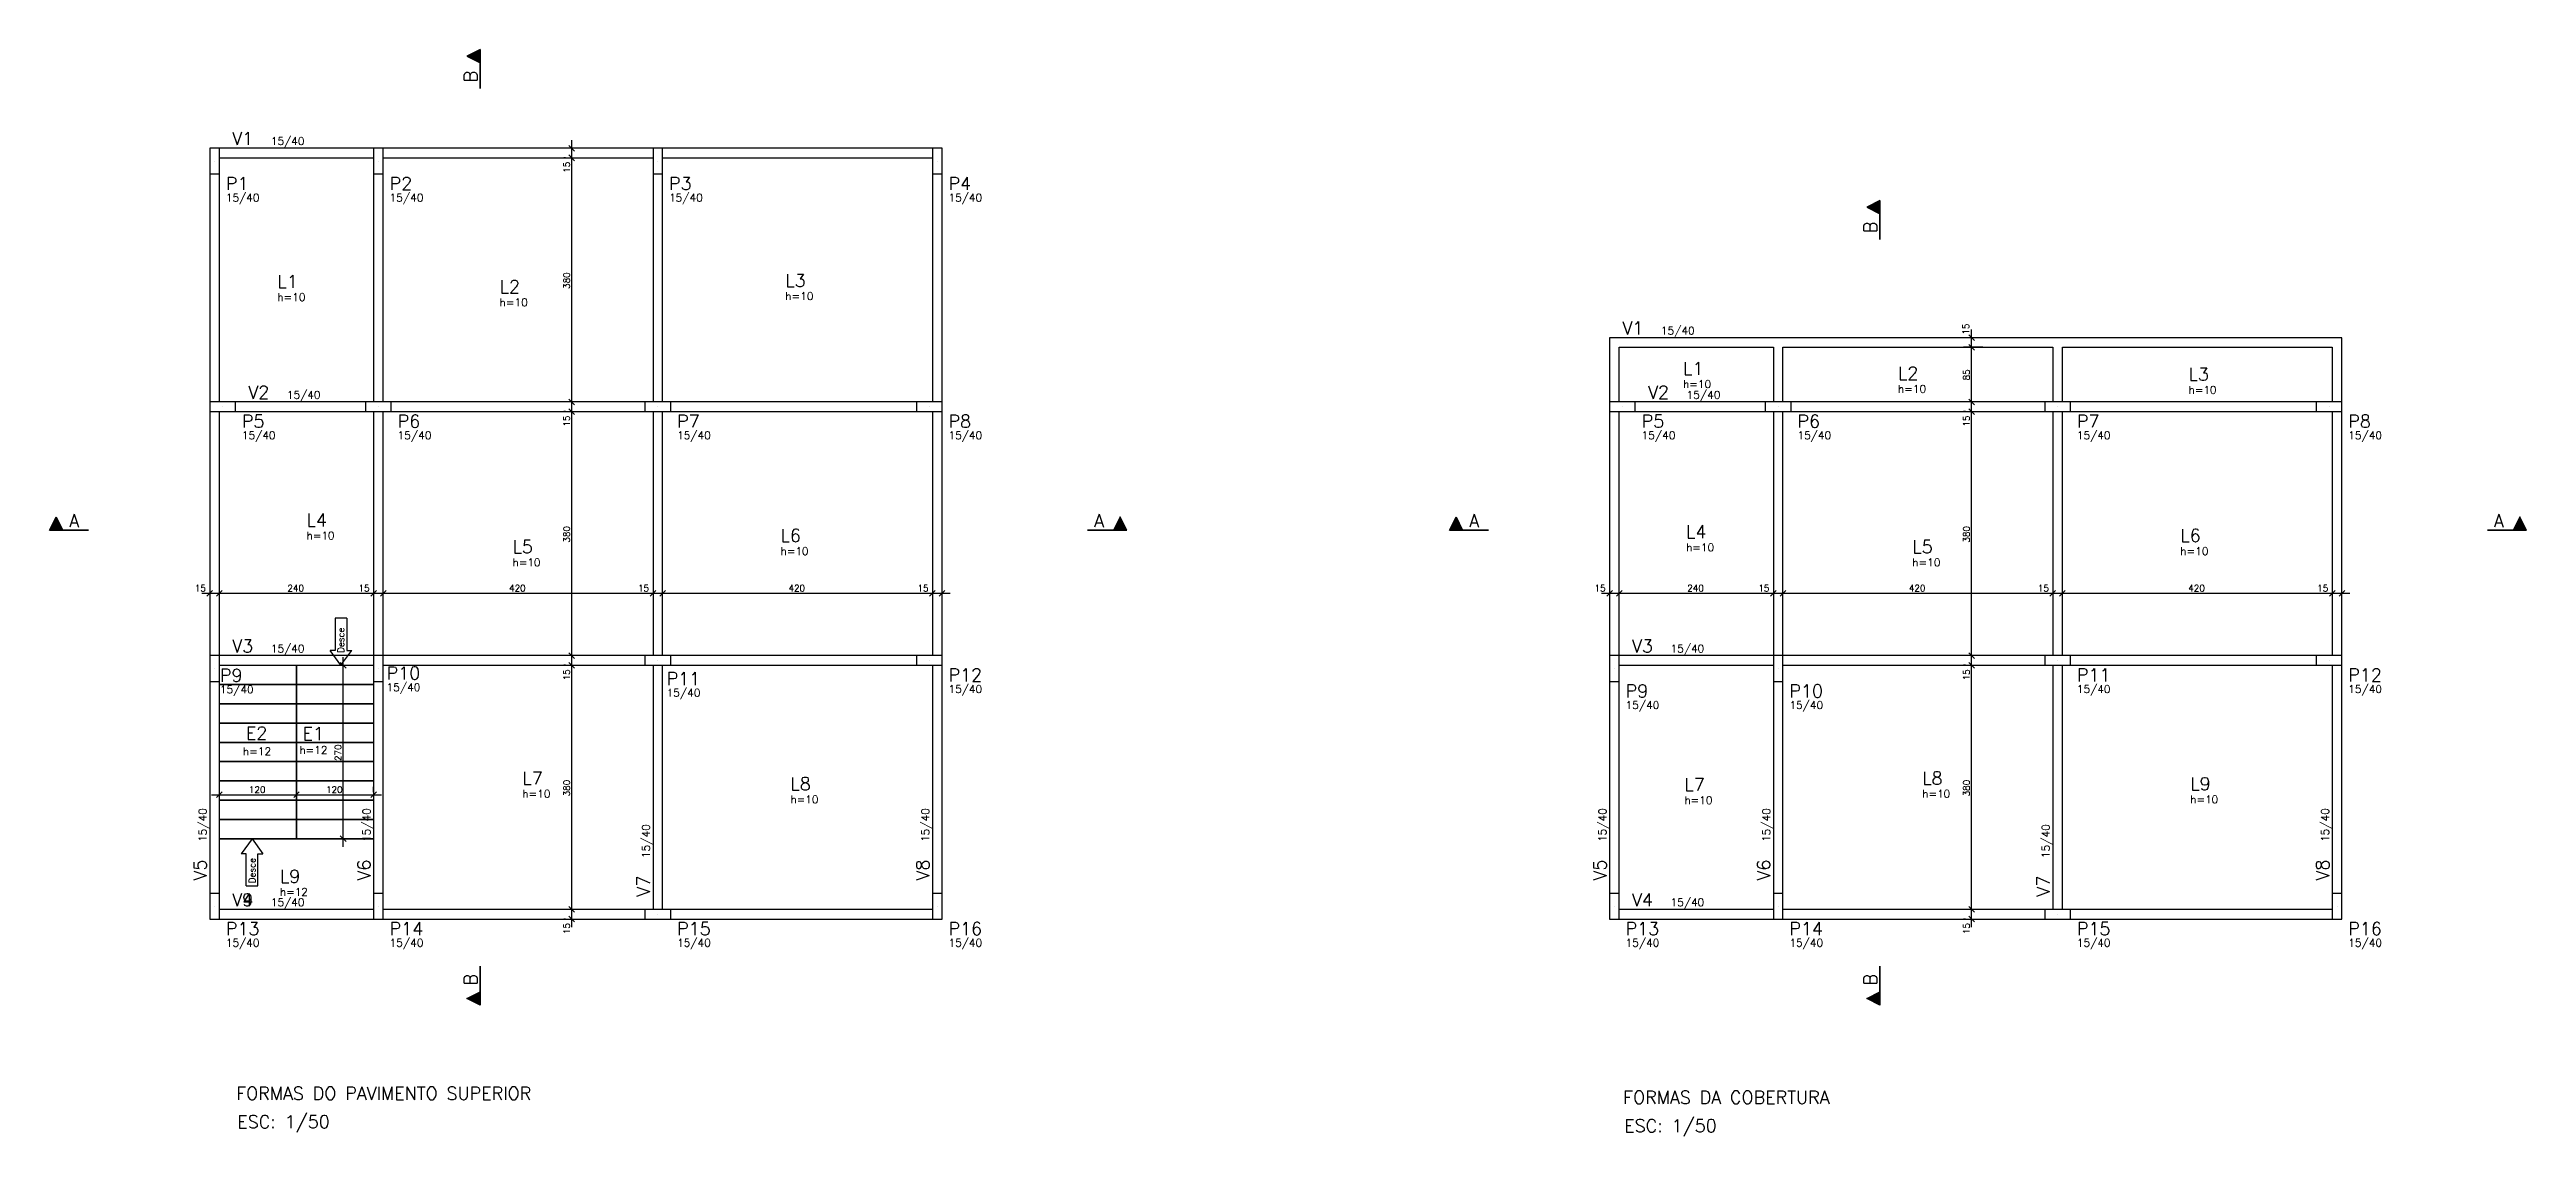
# Model space of a CAD drawing. Extents: x 3293.7 to 3380.6, y -1094.9 to -1060.8.
# Drawn here: x 3342.05 to 3380.6, y -1078.78 to -1061.86 of the extents above; entities that cross this region are included whole.
import ezdxf

# ---------------------------------------------------------------- set-up
doc = ezdxf.new("R2010")
doc.units = 0
doc.header["$LTSCALE"] = 50
doc.header["$MEASUREMENT"] = 0
doc.layers.get('0').update_dxf_attribs({"linetype": 'CONTINUOUS'})
for name, color, linetype in [('1', 7, 'CONTINUOUS'), ('10', 3, 'CONTINUOUS'), ('11', 3, 'CONTINUOUS'), ('12', 3, 'CONTINUOUS'), ('13', 3, 'CONTINUOUS'), ('18', 4, 'CONTINUOUS'), ('218', 5, 'CONTINUOUS'), ('221', 11, 'CONTINUOUS'), ('226', 9, 'CONTINUOUS'), ('237', 6, 'CONTINUOUS'), ('242', 3, 'CONTINUOUS'), ('3', 1, 'CONTINUOUS'), ('4', 1, 'CONTINUOUS'), ('8', 3, 'CONTINUOUS'), ('9', 3, 'CONTINUOUS')]:
    doc.layers.add(name, color=color, linetype=linetype)
doc.styles.get("Standard").update_dxf_attribs({"font": 'ROMANS.SHX'})

# ---------------------------------------------------------------- blocks, each defined once
blk = doc.blocks.new('_DESCE', base_point=(-107.772629, -2930.174402))
for p, q in [((-107.772629, -2929.629159), (-106.272629, -2929.629159)), ((-107.772629, -2929.629159), (-107.772629, -2930.174402)), ((-105.572629, -2929.896668), (-106.272629, -2929.396668)), ((-106.272629, -2929.629159), (-106.272629, -2929.396668)), ((-105.572629, -2929.896668), (-106.272629, -2930.396668)), ((-107.772629, -2930.174402), (-106.272629, -2930.174402)), ((-106.272629, -2930.174402), (-106.272629, -2930.396668))]:
    blk.add_line(p, q)
blk = doc.blocks.new('_CORTEA', base_point=(9209.126031, 51.132535))
for p, q in [((9207.910076, 51.132535), (9208.117492, 51.547367)), ((9209.126031, 51.132535), (9207.910076, 51.132535)), ((9207.912897, 51.134273), (9208.117492, 51.543465)), ((9207.912897, 51.134274), (9209.126031, 51.134274)), ((9207.927983, 51.164445), (9208.307002, 51.164445)), ((9207.943939, 51.196355), (9208.291047, 51.196355)), ((9207.959894, 51.228265), (9208.275091, 51.228265)), ((9207.97585, 51.260175), (9208.259136, 51.260175)), ((9207.991806, 51.292086), (9208.24318, 51.292086)), ((9208.007761, 51.323996), (9208.227225, 51.323996)), ((9208.02362, 51.355717), (9208.211271, 51.355904)), ((9208.03967, 51.387816), (9208.195315, 51.387816)), ((9208.055624, 51.419726), (9208.17936, 51.419726)), ((9208.071579, 51.451636), (9208.163405, 51.451636)), ((9208.087534, 51.483547), (9208.14745, 51.483547)), ((9208.103489, 51.515457), (9208.131496, 51.515457)), ((9208.117492, 51.547367), (9208.324039, 51.134273)), ((9208.117492, 51.543464), (9208.322088, 51.134274))]:
    blk.add_line(p, q)
blk.add_lwpolyline([(9207.912898, 51.134274), (9208.117492, 51.543464), (9208.322088, 51.134274), (9207.912898, 51.134274)])

msp = doc.modelspace()

# ---------------------------------------------------------------- linework, layer by layer
at = {"layer": '1'}
for points in [[(3347.09, -1063.398), (3344.69, -1063.398)], [(3351.44, -1063.398), (3347.24, -1063.398)], [(3355.79, -1063.398), (3351.59, -1063.398)], [(3344.54, -1063.798), (3344.54, -1067.348)], [(3344.69, -1063.548), (3347.09, -1063.548)], [(3344.69, -1067.348), (3344.69, -1063.798)], [(3347.09, -1063.798), (3347.09, -1067.348)], [(3347.24, -1063.548), (3351.44, -1063.548)], [(3347.24, -1067.348), (3347.24, -1063.798)], [(3351.44, -1063.798), (3351.44, -1067.348)], [(3351.59, -1063.548), (3355.79, -1063.548)], [(3351.59, -1067.348), (3351.59, -1063.798)], [(3355.79, -1063.798), (3355.79, -1067.348)], [(3355.94, -1067.348), (3355.94, -1063.798)], [(3366.331, -1066.348), (3366.331, -1067.348)], [(3368.956, -1066.348), (3366.331, -1066.348)], [(3366.481, -1067.348), (3366.481, -1066.498)], [(3366.481, -1066.498), (3368.881, -1066.498)], [(3368.881, -1066.498), (3368.881, -1067.348)], [(3373.306, -1066.348), (3368.956, -1066.348)], [(3369.031, -1067.348), (3369.031, -1066.498)], [(3369.031, -1066.498), (3373.231, -1066.498)], [(3373.231, -1066.498), (3373.231, -1067.348)], [(3377.731, -1066.348), (3373.306, -1066.348)], [(3373.381, -1067.348), (3373.381, -1066.498)], [(3373.381, -1066.498), (3377.581, -1066.498)], [(3377.581, -1066.498), (3377.581, -1067.348)], [(3377.731, -1067.348), (3377.731, -1066.348)], [(3344.54, -1067.498), (3344.54, -1071.298)], [(3344.69, -1071.298), (3344.69, -1067.498)], [(3346.965, -1067.348), (3344.94, -1067.348)], [(3344.94, -1067.498), (3346.965, -1067.498)], [(3347.09, -1067.498), (3347.09, -1071.298)], [(3347.24, -1071.298), (3347.24, -1067.498)], [(3351.315, -1067.348), (3347.365, -1067.348)], [(3347.365, -1067.498), (3351.315, -1067.498)], [(3351.44, -1067.498), (3351.44, -1071.298)], [(3351.59, -1071.298), (3351.59, -1067.498)], [(3355.54, -1067.348), (3351.715, -1067.348)], [(3351.715, -1067.498), (3355.54, -1067.498)], [(3355.79, -1067.498), (3355.79, -1071.298)], [(3355.94, -1071.298), (3355.94, -1067.498)], [(3366.331, -1067.498), (3366.331, -1071.298)], [(3366.481, -1071.298), (3366.481, -1067.498)], [(3368.756, -1067.348), (3366.731, -1067.348)], [(3366.731, -1067.498), (3368.756, -1067.498)], [(3368.881, -1067.498), (3368.881, -1071.298)], [(3369.031, -1071.298), (3369.031, -1067.498)], [(3373.106, -1067.348), (3369.156, -1067.348)], [(3369.156, -1067.498), (3373.106, -1067.498)], [(3373.231, -1067.498), (3373.231, -1071.298)], [(3373.381, -1071.298), (3373.381, -1067.498)], [(3377.331, -1067.348), (3373.506, -1067.348)], [(3373.506, -1067.498), (3377.331, -1067.498)], [(3377.581, -1067.498), (3377.581, -1071.298)], [(3377.731, -1071.298), (3377.731, -1067.498)], [(3347.09, -1071.298), (3344.69, -1071.298)], [(3344.69, -1071.448), (3347.09, -1071.448)], [(3351.315, -1071.298), (3347.24, -1071.298)], [(3347.24, -1071.448), (3351.315, -1071.448)], [(3351.44, -1071.448), (3351.44, -1075.248)], [(3351.59, -1075.248), (3351.59, -1071.448)], [(3355.54, -1071.298), (3351.715, -1071.298)], [(3351.715, -1071.448), (3355.54, -1071.448)], [(3355.79, -1071.448), (3355.79, -1074.998)], [(3355.94, -1074.998), (3355.94, -1071.448)], [(3368.881, -1071.298), (3366.481, -1071.298)], [(3366.481, -1071.448), (3368.881, -1071.448)], [(3373.106, -1071.298), (3369.031, -1071.298)], [(3369.031, -1071.448), (3373.106, -1071.448)], [(3373.231, -1071.448), (3373.231, -1075.248)], [(3373.381, -1075.248), (3373.381, -1071.448)], [(3377.331, -1071.298), (3373.506, -1071.298)], [(3373.506, -1071.448), (3377.331, -1071.448)], [(3377.581, -1071.448), (3377.581, -1074.998)], [(3377.731, -1074.998), (3377.731, -1071.448)], [(3344.54, -1071.698), (3344.54, -1074.998)], [(3344.69, -1074.998), (3344.69, -1071.698)], [(3347.09, -1071.698), (3347.09, -1074.998)], [(3347.24, -1074.998), (3347.24, -1071.698)], [(3366.331, -1071.698), (3366.331, -1074.998)], [(3366.481, -1074.998), (3366.481, -1071.698)], [(3368.881, -1071.698), (3368.881, -1074.998)], [(3369.031, -1074.998), (3369.031, -1071.698)], [(3347.09, -1075.248), (3344.69, -1075.248)], [(3347.09, -1075.248), (3344.69, -1075.248)], [(3344.69, -1075.398), (3347.09, -1075.398)], [(3344.69, -1075.398), (3347.09, -1075.398)], [(3351.315, -1075.248), (3347.24, -1075.248)], [(3347.24, -1075.398), (3351.315, -1075.398)], [(3355.79, -1075.248), (3351.715, -1075.248)], [(3351.715, -1075.398), (3355.79, -1075.398)], [(3368.881, -1075.248), (3366.481, -1075.248)], [(3366.481, -1075.398), (3368.881, -1075.398)], [(3373.106, -1075.248), (3369.031, -1075.248)], [(3369.031, -1075.398), (3373.106, -1075.398)], [(3377.581, -1075.248), (3373.506, -1075.248)], [(3373.506, -1075.398), (3377.581, -1075.398)]]:
    msp.add_lwpolyline(points, dxfattribs=at)
at = {"layer": '218'}
for points in [[(3345.89, -1071.748), (3344.69, -1071.748), (3344.69, -1071.448), (3345.89, -1071.448), (3345.89, -1071.748)], [(3345.89, -1071.448), (3347.09, -1071.448), (3347.09, -1071.748), (3345.89, -1071.748), (3345.89, -1071.448)], [(3345.89, -1072.048), (3344.69, -1072.048), (3344.69, -1071.748), (3345.89, -1071.748), (3345.89, -1072.048)], [(3345.89, -1071.748), (3347.09, -1071.748), (3347.09, -1072.048), (3345.89, -1072.048), (3345.89, -1071.748)], [(3345.89, -1072.348), (3344.69, -1072.348), (3344.69, -1072.048), (3345.89, -1072.048), (3345.89, -1072.348)], [(3345.89, -1072.048), (3347.09, -1072.048), (3347.09, -1072.348), (3345.89, -1072.348), (3345.89, -1072.048)], [(3345.89, -1072.648), (3344.69, -1072.648), (3344.69, -1072.348), (3345.89, -1072.348), (3345.89, -1072.648)], [(3345.89, -1072.948), (3344.69, -1072.948), (3344.69, -1072.648), (3345.89, -1072.648), (3345.89, -1072.948)], [(3345.89, -1072.348), (3347.09, -1072.348), (3347.09, -1072.648), (3345.89, -1072.648), (3345.89, -1072.348)], [(3345.89, -1072.648), (3347.09, -1072.648), (3347.09, -1072.948), (3345.89, -1072.948), (3345.89, -1072.648)], [(3345.89, -1073.248), (3344.69, -1073.248), (3344.69, -1072.948), (3345.89, -1072.948), (3345.89, -1073.248)], [(3345.89, -1072.948), (3347.09, -1072.948), (3347.09, -1073.248), (3345.89, -1073.248), (3345.89, -1072.948)], [(3345.89, -1073.548), (3344.69, -1073.548), (3344.69, -1073.248), (3345.89, -1073.248), (3345.89, -1073.548)], [(3345.89, -1073.248), (3347.09, -1073.248), (3347.09, -1073.548), (3345.89, -1073.548), (3345.89, -1073.248)], [(3345.89, -1073.848), (3344.69, -1073.848), (3344.69, -1073.548), (3345.89, -1073.548), (3345.89, -1073.848)], [(3345.89, -1074.148), (3344.69, -1074.148), (3344.69, -1073.848), (3345.89, -1073.848), (3345.89, -1074.148)], [(3345.89, -1073.548), (3347.09, -1073.548), (3347.09, -1073.848), (3345.89, -1073.848), (3345.89, -1073.548)], [(3345.89, -1073.848), (3347.09, -1073.848), (3347.09, -1074.148), (3345.89, -1074.148), (3345.89, -1073.848)]]:
    msp.add_lwpolyline(points, dxfattribs=at)
at = {"layer": '221', "color": 11}
for p, q in [((3350.08, -1063.398), (3350.051, -1063.398)), ((3350.22, -1063.443), (3350.132, -1063.354)), ((3350.176, -1063.673), (3350.176, -1063.273)), ((3350.176, -1067.473), (3350.176, -1063.423)), ((3350.205, -1063.398), (3350.205, -1063.398)), ((3350.08, -1063.548), (3350.051, -1063.548)), ((3350.08, -1063.548), (3350.051, -1063.548)), ((3350.22, -1063.593), (3350.132, -1063.504)), ((3350.22, -1063.593), (3350.132, -1063.504)), ((3350.205, -1063.548), (3350.205, -1063.548)), ((3350.205, -1063.548), (3350.205, -1063.548)), ((3371.971, -1066.348), (3371.842, -1066.348)), ((3372.143, -1066.498), (3371.842, -1066.498)), ((3372.143, -1066.498), (3371.842, -1066.498)), ((3372.012, -1066.393), (3371.923, -1066.304)), ((3372.012, -1066.543), (3371.923, -1066.454)), ((3372.012, -1066.543), (3371.923, -1066.454)), ((3371.967, -1066.623), (3371.967, -1066.223)), ((3371.967, -1067.473), (3371.967, -1066.373)), ((3372.096, -1066.348), (3372.096, -1066.348)), ((3372.268, -1066.498), (3372.268, -1066.498)), ((3372.268, -1066.498), (3372.268, -1066.498)), ((3350.22, -1067.393), (3350.132, -1067.304)), ((3350.22, -1067.393), (3350.132, -1067.304)), ((3350.176, -1067.623), (3350.176, -1067.223)), ((3372.012, -1067.393), (3371.923, -1067.304)), ((3372.012, -1067.393), (3371.923, -1067.304)), ((3371.967, -1067.623), (3371.967, -1067.223)), ((3350.08, -1067.348), (3350.051, -1067.348)), ((3350.08, -1067.348), (3350.051, -1067.348)), ((3350.08, -1067.498), (3350.051, -1067.498)), ((3350.08, -1067.498), (3350.051, -1067.498)), ((3350.22, -1067.543), (3350.132, -1067.454)), ((3350.22, -1067.543), (3350.132, -1067.454)), ((3350.176, -1071.423), (3350.176, -1067.373)), ((3350.205, -1067.348), (3350.205, -1067.348)), ((3350.205, -1067.348), (3350.205, -1067.348)), ((3350.205, -1067.498), (3350.205, -1067.498)), ((3350.205, -1067.498), (3350.205, -1067.498)), ((3371.871, -1067.348), (3371.842, -1067.348)), ((3372.065, -1067.348), (3371.842, -1067.348)), ((3371.871, -1067.498), (3371.842, -1067.498)), ((3371.871, -1067.498), (3371.842, -1067.498)), ((3372.012, -1067.543), (3371.923, -1067.454)), ((3372.012, -1067.543), (3371.923, -1067.454)), ((3371.967, -1071.423), (3371.967, -1067.373)), ((3371.996, -1067.348), (3371.996, -1067.348)), ((3371.996, -1067.498), (3371.996, -1067.498)), ((3371.996, -1067.498), (3371.996, -1067.498)), ((3372.19, -1067.348), (3372.19, -1067.348)), ((3344.415, -1070.327), (3344.815, -1070.327)), ((3344.496, -1070.372), (3344.584, -1070.283)), ((3344.54, -1070.327), (3344.54, -1070.327)), ((3344.565, -1070.327), (3347.215, -1070.327)), ((3344.646, -1070.372), (3344.734, -1070.283)), ((3344.646, -1070.372), (3344.734, -1070.283)), ((3344.69, -1070.327), (3344.69, -1070.327)), ((3344.69, -1070.327), (3344.69, -1070.327)), ((3346.965, -1070.327), (3347.365, -1070.327)), ((3347.046, -1070.372), (3347.134, -1070.283)), ((3347.046, -1070.372), (3347.134, -1070.283)), ((3347.09, -1070.327), (3347.09, -1070.327)), ((3347.09, -1070.327), (3347.09, -1070.327)), ((3347.115, -1070.327), (3351.565, -1070.327)), ((3347.196, -1070.372), (3347.284, -1070.283)), ((3347.196, -1070.372), (3347.284, -1070.283)), ((3347.24, -1070.327), (3347.24, -1070.327)), ((3347.24, -1070.327), (3347.24, -1070.327)), ((3351.315, -1070.327), (3351.715, -1070.327)), ((3351.396, -1070.372), (3351.484, -1070.283)), ((3351.396, -1070.372), (3351.484, -1070.283)), ((3351.44, -1070.327), (3351.44, -1070.327)), ((3351.44, -1070.327), (3351.44, -1070.327)), ((3351.465, -1070.327), (3355.915, -1070.327)), ((3351.546, -1070.372), (3351.634, -1070.283)), ((3351.546, -1070.372), (3351.634, -1070.283)), ((3351.59, -1070.327), (3351.59, -1070.327)), ((3351.59, -1070.327), (3351.59, -1070.327)), ((3355.665, -1070.327), (3356.065, -1070.327)), ((3355.746, -1070.372), (3355.834, -1070.283)), ((3355.746, -1070.372), (3355.834, -1070.283)), ((3355.79, -1070.327), (3355.79, -1070.327)), ((3355.79, -1070.327), (3355.79, -1070.327)), ((3355.896, -1070.372), (3355.984, -1070.283)), ((3355.94, -1070.327), (3355.94, -1070.327)), ((3366.206, -1070.327), (3366.606, -1070.327)), ((3366.287, -1070.372), (3366.375, -1070.283)), ((3366.331, -1070.327), (3366.331, -1070.327)), ((3366.356, -1070.327), (3369.006, -1070.327)), ((3366.437, -1070.372), (3366.525, -1070.283)), ((3366.437, -1070.372), (3366.525, -1070.283)), ((3366.481, -1070.327), (3366.481, -1070.327)), ((3366.481, -1070.327), (3366.481, -1070.327)), ((3368.756, -1070.327), (3369.156, -1070.327)), ((3368.837, -1070.372), (3368.925, -1070.283)), ((3368.837, -1070.372), (3368.925, -1070.283)), ((3368.881, -1070.327), (3368.881, -1070.327)), ((3368.881, -1070.327), (3368.881, -1070.327)), ((3368.906, -1070.327), (3373.356, -1070.327)), ((3368.987, -1070.372), (3369.075, -1070.283)), ((3368.987, -1070.372), (3369.075, -1070.283)), ((3369.031, -1070.327), (3369.031, -1070.327)), ((3369.031, -1070.327), (3369.031, -1070.327)), ((3373.106, -1070.327), (3373.506, -1070.327)), ((3373.187, -1070.372), (3373.275, -1070.283)), ((3373.187, -1070.372), (3373.275, -1070.283)), ((3373.231, -1070.327), (3373.231, -1070.327)), ((3373.231, -1070.327), (3373.231, -1070.327)), ((3373.256, -1070.327), (3377.706, -1070.327)), ((3373.337, -1070.372), (3373.425, -1070.283)), ((3373.337, -1070.372), (3373.425, -1070.283)), ((3373.381, -1070.327), (3373.381, -1070.327)), ((3373.381, -1070.327), (3373.381, -1070.327)), ((3377.456, -1070.327), (3377.856, -1070.327)), ((3377.537, -1070.372), (3377.625, -1070.283)), ((3377.537, -1070.372), (3377.625, -1070.283)), ((3377.581, -1070.327), (3377.581, -1070.327)), ((3377.581, -1070.327), (3377.581, -1070.327)), ((3377.687, -1070.372), (3377.775, -1070.283)), ((3377.731, -1070.327), (3377.731, -1070.327)), ((3350.176, -1071.573), (3350.176, -1071.173)), ((3371.967, -1071.573), (3371.967, -1071.173)), ((3345.89, -1071.448), (3345.89, -1071.448)), ((3346.015, -1071.448), (3346.742, -1071.448)), ((3346.661, -1071.493), (3346.572, -1071.404)), ((3346.617, -1074.273), (3346.617, -1071.323)), ((3350.08, -1071.298), (3350.051, -1071.298)), ((3350.08, -1071.298), (3350.051, -1071.298)), ((3350.08, -1071.448), (3350.051, -1071.448)), ((3350.08, -1071.448), (3350.051, -1071.448)), ((3350.22, -1071.343), (3350.132, -1071.254)), ((3350.22, -1071.343), (3350.132, -1071.254)), ((3350.22, -1071.493), (3350.132, -1071.404)), ((3350.22, -1071.493), (3350.132, -1071.404)), ((3350.176, -1075.373), (3350.176, -1071.323)), ((3350.205, -1071.298), (3350.205, -1071.298)), ((3350.205, -1071.298), (3350.205, -1071.298)), ((3350.205, -1071.448), (3350.205, -1071.448)), ((3350.205, -1071.448), (3350.205, -1071.448)), ((3371.871, -1071.298), (3371.842, -1071.298)), ((3371.871, -1071.298), (3371.842, -1071.298)), ((3371.871, -1071.448), (3371.842, -1071.448)), ((3371.871, -1071.448), (3371.842, -1071.448)), ((3372.012, -1071.343), (3371.923, -1071.254)), ((3372.012, -1071.343), (3371.923, -1071.254)), ((3372.012, -1071.493), (3371.923, -1071.404)), ((3372.012, -1071.493), (3371.923, -1071.404)), ((3371.967, -1075.373), (3371.967, -1071.323)), ((3371.996, -1071.298), (3371.996, -1071.298)), ((3371.996, -1071.298), (3371.996, -1071.298)), ((3371.996, -1071.448), (3371.996, -1071.448)), ((3371.996, -1071.448), (3371.996, -1071.448)), ((3344.565, -1073.463), (3346.015, -1073.463)), ((3344.646, -1073.507), (3344.734, -1073.419)), ((3344.69, -1073.423), (3344.69, -1073.338)), ((3345.765, -1073.463), (3347.215, -1073.463)), ((3345.846, -1073.507), (3345.934, -1073.419)), ((3345.846, -1073.507), (3345.934, -1073.419)), ((3345.89, -1073.423), (3345.89, -1073.338)), ((3345.89, -1073.423), (3345.89, -1073.338)), ((3347.046, -1073.507), (3347.134, -1073.419)), ((3347.09, -1073.423), (3347.09, -1073.338)), ((3344.69, -1073.548), (3344.69, -1073.548)), ((3345.89, -1073.548), (3345.89, -1073.548)), ((3345.89, -1073.548), (3345.89, -1073.548)), ((3347.09, -1073.548), (3347.09, -1073.548)), ((3345.89, -1074.148), (3345.89, -1074.148)), ((3346.015, -1074.148), (3346.742, -1074.148)), ((3346.661, -1074.193), (3346.572, -1074.104)), ((3350.08, -1075.248), (3350.051, -1075.248)), ((3350.08, -1075.248), (3350.051, -1075.248)), ((3350.08, -1075.398), (3350.051, -1075.398)), ((3350.22, -1075.293), (3350.132, -1075.204)), ((3350.22, -1075.293), (3350.132, -1075.204)), ((3350.22, -1075.443), (3350.132, -1075.354)), ((3350.176, -1075.523), (3350.176, -1075.123)), ((3350.205, -1075.248), (3350.205, -1075.248)), ((3350.205, -1075.248), (3350.205, -1075.248)), ((3350.205, -1075.398), (3350.205, -1075.398)), ((3371.871, -1075.248), (3371.842, -1075.248)), ((3371.871, -1075.248), (3371.842, -1075.248)), ((3371.871, -1075.398), (3371.842, -1075.398)), ((3372.012, -1075.293), (3371.923, -1075.204)), ((3372.012, -1075.293), (3371.923, -1075.204)), ((3372.012, -1075.443), (3371.923, -1075.354)), ((3371.967, -1075.523), (3371.967, -1075.123)), ((3371.996, -1075.248), (3371.996, -1075.248)), ((3371.996, -1075.248), (3371.996, -1075.248)), ((3371.996, -1075.398), (3371.996, -1075.398))]:
    msp.add_line(p, q, dxfattribs=at)
at = {"layer": '237'}
for p, q in [((3344.69, -1074.148), (3344.69, -1072.798)), ((3345.89, -1074.148), (3345.89, -1072.798)), ((3344.69, -1075.248), (3344.69, -1074.148)), ((3344.69, -1074.148), (3347.09, -1074.148)), ((3347.09, -1074.148), (3347.09, -1075.248))]:
    msp.add_line(p, q, dxfattribs=at)
at = {"layer": '242'}
for p, q in [((3344.615, -1063.598), (3344.615, -1063.598)), ((3347.165, -1063.598), (3347.165, -1063.598)), ((3351.515, -1063.598), (3351.515, -1063.598)), ((3355.865, -1063.598), (3355.865, -1063.598)), ((3344.74, -1067.423), (3344.74, -1067.423)), ((3347.165, -1067.423), (3347.165, -1067.423)), ((3351.515, -1067.423), (3351.515, -1067.423)), ((3355.74, -1067.423), (3355.74, -1067.423)), ((3366.531, -1067.423), (3366.531, -1067.423)), ((3368.956, -1067.423), (3368.956, -1067.423)), ((3373.306, -1067.423), (3373.306, -1067.423)), ((3377.531, -1067.423), (3377.531, -1067.423)), ((3344.615, -1071.498), (3344.615, -1071.498)), ((3347.165, -1071.498), (3347.165, -1071.498)), ((3351.515, -1071.373), (3351.515, -1071.373)), ((3355.74, -1071.373), (3355.74, -1071.373)), ((3366.406, -1071.498), (3366.406, -1071.498)), ((3368.956, -1071.498), (3368.956, -1071.498)), ((3373.306, -1071.373), (3373.306, -1071.373)), ((3377.531, -1071.373), (3377.531, -1071.373)), ((3344.615, -1075.198), (3344.615, -1075.198)), ((3347.165, -1075.198), (3347.165, -1075.198)), ((3351.515, -1075.323), (3351.515, -1075.323)), ((3355.865, -1075.198), (3355.865, -1075.198)), ((3366.406, -1075.198), (3366.406, -1075.198)), ((3368.956, -1075.198), (3368.956, -1075.198)), ((3373.306, -1075.323), (3373.306, -1075.323)), ((3377.656, -1075.198), (3377.656, -1075.198))]:
    msp.add_line(p, q, dxfattribs=at)
at = {"layer": '3'}
for points in [[(3344.54, -1067.348), (3344.54, -1067.498), (3344.94, -1067.498), (3344.94, -1067.348), (3344.54, -1067.348)], [(3346.965, -1067.348), (3346.965, -1067.498), (3347.365, -1067.498), (3347.365, -1067.348), (3346.965, -1067.348)], [(3351.315, -1067.348), (3351.315, -1067.498), (3351.715, -1067.498), (3351.715, -1067.348), (3351.315, -1067.348)], [(3355.54, -1067.348), (3355.54, -1067.498), (3355.94, -1067.498), (3355.94, -1067.348), (3355.54, -1067.348)], [(3344.54, -1071.698), (3344.69, -1071.698), (3344.69, -1071.298), (3344.54, -1071.298), (3344.54, -1071.698)], [(3347.09, -1071.698), (3347.24, -1071.698), (3347.24, -1071.298), (3347.09, -1071.298), (3347.09, -1071.698)], [(3351.315, -1071.298), (3351.315, -1071.448), (3351.715, -1071.448), (3351.715, -1071.298), (3351.315, -1071.298)], [(3355.54, -1071.298), (3355.54, -1071.448), (3355.94, -1071.448), (3355.94, -1071.298), (3355.54, -1071.298)], [(3344.69, -1074.998), (3344.54, -1074.998), (3344.54, -1075.398), (3344.69, -1075.398), (3344.69, -1074.998)], [(3347.24, -1074.998), (3347.09, -1074.998), (3347.09, -1075.398), (3347.24, -1075.398), (3347.24, -1074.998)], [(3355.79, -1075.398), (3355.94, -1075.398), (3355.94, -1074.998), (3355.79, -1074.998), (3355.79, -1075.398)], [(3351.715, -1075.398), (3351.715, -1075.248), (3351.315, -1075.248), (3351.315, -1075.398), (3351.715, -1075.398)]]:
    msp.add_lwpolyline(points, dxfattribs=at)
at = {"layer": '4'}
for points in [[(3344.54, -1063.798), (3344.69, -1063.798), (3344.69, -1063.398), (3344.54, -1063.398), (3344.54, -1063.798)], [(3347.09, -1063.798), (3347.24, -1063.798), (3347.24, -1063.398), (3347.09, -1063.398), (3347.09, -1063.798)], [(3351.44, -1063.798), (3351.59, -1063.798), (3351.59, -1063.398), (3351.44, -1063.398), (3351.44, -1063.798)], [(3355.79, -1063.798), (3355.94, -1063.798), (3355.94, -1063.398), (3355.79, -1063.398), (3355.79, -1063.798)], [(3366.331, -1067.348), (3366.331, -1067.498), (3366.731, -1067.498), (3366.731, -1067.348), (3366.331, -1067.348)], [(3368.756, -1067.348), (3368.756, -1067.498), (3369.156, -1067.498), (3369.156, -1067.348), (3368.756, -1067.348)], [(3373.106, -1067.348), (3373.106, -1067.498), (3373.506, -1067.498), (3373.506, -1067.348), (3373.106, -1067.348)], [(3377.331, -1067.348), (3377.331, -1067.498), (3377.731, -1067.498), (3377.731, -1067.348), (3377.331, -1067.348)], [(3366.331, -1071.698), (3366.481, -1071.698), (3366.481, -1071.298), (3366.331, -1071.298), (3366.331, -1071.698)], [(3368.881, -1071.698), (3369.031, -1071.698), (3369.031, -1071.298), (3368.881, -1071.298), (3368.881, -1071.698)], [(3373.106, -1071.298), (3373.106, -1071.448), (3373.506, -1071.448), (3373.506, -1071.298), (3373.106, -1071.298)], [(3377.331, -1071.298), (3377.331, -1071.448), (3377.731, -1071.448), (3377.731, -1071.298), (3377.331, -1071.298)], [(3366.481, -1074.998), (3366.331, -1074.998), (3366.331, -1075.398), (3366.481, -1075.398), (3366.481, -1074.998)], [(3369.031, -1074.998), (3368.881, -1074.998), (3368.881, -1075.398), (3369.031, -1075.398), (3369.031, -1074.998)], [(3377.581, -1075.398), (3377.731, -1075.398), (3377.731, -1074.998), (3377.581, -1074.998), (3377.581, -1075.398)], [(3373.506, -1075.398), (3373.506, -1075.248), (3373.106, -1075.248), (3373.106, -1075.398), (3373.506, -1075.398)]]:
    msp.add_lwpolyline(points, dxfattribs=at)

# ---------------------------------------------------------------- block references
at = {"layer": '218', "xscale": 0.33333333, "yscale": 0.33333333, "zscale": 0.01}
for p, rotation in [((3346.49, -1070.715), 270), ((3345.29, -1074.882), 90)]:
    msp.add_blockref('_DESCE', p, dxfattribs=dict(at, rotation=rotation))
at = {"layer": '226', "yscale": 0.5, "zscale": 0.01, "rotation": 90}
for p, xscale in [((3348.75, -1062.471), -0.5), ((3370.541, -1064.82), -0.5), ((3348.75, -1076.131), 0.5), ((3370.541, -1076.131), 0.5)]:
    msp.add_blockref('_CORTEA', p, dxfattribs=dict(at, xscale=xscale))
at = {"layer": '226', "yscale": 0.5, "zscale": 0.01}
for p, xscale in [((3342.653, -1069.346), 0.5), ((3358.206, -1069.346), -0.5), ((3364.445, -1069.346), 0.5), ((3379.997, -1069.346), -0.5)]:
    msp.add_blockref('_CORTEA', p, dxfattribs=dict(at, xscale=xscale))

# ---------------------------------------------------------------- texts
for p in [(3344.968, -1078.654), (3366.559, -1078.716)]:
    msp.add_text('ESC: 1/50', height=0.2).set_placement(p)
at = {"layer": '10'}
for s, p in [('L1', (3345.592, -1065.573)), ('L3', (3353.499, -1065.557)), ('L2', (3349.052, -1065.654)), ('L1', (3367.475, -1066.927)), ('L2', (3370.821, -1067.002)), ('L3', (3375.344, -1067.017)), ('L4', (3346.046, -1069.285)), ('L5', (3349.253, -1069.702)), ('L6', (3353.425, -1069.527)), ('L4', (3367.522, -1069.469)), ('L5', (3371.044, -1069.702)), ('L6', (3375.216, -1069.527)), ('E2', (3345.101, -1072.604)), ('E1', (3345.984, -1072.611)), ('L7', (3349.406, -1073.304)), ('L8', (3371.198, -1073.304)), ('L8', (3353.579, -1073.392)), ('L7', (3367.496, -1073.404)), ('L9', (3375.37, -1073.392)), ('L9', (3345.631, -1074.832))]:
    msp.add_text(s, height=0.2, dxfattribs=at).set_placement(p)
at = {"layer": '11'}
for p in [(3345.49, -1063.348), (3367.131, -1066.298), (3345.74, -1067.298), (3367.531, -1067.298), (3345.49, -1071.248), (3367.281, -1071.248), (3345.49, -1075.198), (3345.49, -1075.198), (3367.281, -1075.198)]:
    msp.add_text('15/40', height=0.12, dxfattribs=at).set_placement(p)
for p in [(3344.49, -1074.198), (3347.04, -1074.198), (3355.74, -1074.198), (3366.281, -1074.198), (3368.831, -1074.198), (3377.531, -1074.198), (3351.39, -1074.448), (3373.181, -1074.448)]:
    msp.add_text('15/40', height=0.12, rotation=90, dxfattribs=at).set_placement(p)
at = {"layer": '12'}
for p in [(3344.79, -1064.228), (3347.34, -1064.228), (3351.69, -1064.228), (3356.04, -1064.228), (3345.04, -1067.928), (3347.465, -1067.928), (3351.815, -1067.928), (3356.04, -1067.928), (3366.831, -1067.928), (3369.256, -1067.928), (3373.606, -1067.928), (3377.831, -1067.928), (3344.698, -1071.884), (3347.293, -1071.85), (3351.653, -1071.936), (3356.04, -1071.878), (3373.606, -1071.878), (3377.831, -1071.878), (3366.581, -1072.128), (3369.131, -1072.128), (3344.79, -1075.828), (3347.34, -1075.828), (3351.815, -1075.828), (3356.04, -1075.828), (3366.581, -1075.828), (3369.131, -1075.828), (3373.606, -1075.828), (3377.831, -1075.828)]:
    msp.add_text('15/40', height=0.12, dxfattribs=at).set_placement(p)
at = {"layer": '13'}
for s, p in [('h=10', (3345.592, -1065.777)), ('h=10', (3349.052, -1065.858)), ('h=10', (3353.499, -1065.761)), ('h=10', (3367.475, -1067.131)), ('h=10', (3370.821, -1067.206)), ('h=10', (3375.344, -1067.221)), ('h=10', (3346.046, -1069.489)), ('h=10', (3353.425, -1069.731)), ('h=10', (3367.522, -1069.673)), ('h=10', (3375.216, -1069.731)), ('h=10', (3349.253, -1069.906)), ('h=10', (3371.044, -1069.906)), ('h=12', (3345.935, -1072.827)), ('h=12', (3345.057, -1072.848)), ('h=10', (3349.406, -1073.508)), ('h=10', (3353.579, -1073.596)), ('h=10', (3367.496, -1073.608)), ('h=10', (3371.198, -1073.508)), ('h=10', (3375.37, -1073.596)), ('h=12', (3345.631, -1075.036))]:
    msp.add_text(s, height=0.12, dxfattribs=at).set_placement(p)
at = {"layer": '18'}
for s, p in [('FORMAS DO PAVIMENTO SUPERIOR', (3344.951, -1078.211)), ('FORMAS DA COBERTURA', (3366.542, -1078.273))]:
    msp.add_text(s, height=0.2, dxfattribs=at).set_placement(p)
at = {"layer": '218'}
for p in [(3346.63, -1071.255), (3345.25, -1074.842)]:
    msp.add_text('Desce', height=0.1, rotation=90, dxfattribs=at).set_placement(p)
at = {"layer": '221', "color": 11}
for s, p in [('15', (3350.146, -1063.782)), ('380', (3350.146, -1065.588)), ('15', (3371.928, -1066.3)), ('85', (3371.937, -1067.013)), ('15', (3350.146, -1067.732)), ('15', (3371.937, -1067.732)), ('380', (3350.146, -1069.538)), ('380', (3371.937, -1069.538)), ('15', (3350.146, -1071.682)), ('15', (3371.937, -1071.682)), ('270', (3346.587, -1072.938)), ('380', (3350.146, -1073.488)), ('380', (3371.937, -1073.488)), ('15', (3350.146, -1075.632)), ('15', (3371.937, -1075.632))]:
    msp.add_text(s, height=0.1, rotation=90, dxfattribs=at).set_placement(p)
for s, p in [('15', (3344.307, -1070.297)), ('240', (3345.75, -1070.297)), ('15', (3346.857, -1070.297)), ('420', (3349.2, -1070.297)), ('15', (3351.207, -1070.297)), ('420', (3353.55, -1070.297)), ('15', (3355.557, -1070.297)), ('15', (3366.098, -1070.297)), ('240', (3367.541, -1070.297)), ('15', (3368.648, -1070.297)), ('420', (3370.991, -1070.297)), ('15', (3372.998, -1070.297)), ('420', (3375.341, -1070.297)), ('15', (3377.348, -1070.297)), ('120', (3345.15, -1073.433)), ('120', (3346.35, -1073.433))]:
    msp.add_text(s, height=0.1, dxfattribs=at).set_placement(p)
at = {"layer": '226'}
for p in [(3348.7, -1062.371), (3370.491, -1064.72), (3348.7, -1076.431), (3370.491, -1076.431)]:
    msp.add_text('B', height=0.2, rotation=90, dxfattribs=at).set_placement(p)
for p in [(3342.353, -1069.296), (3358.306, -1069.296), (3364.145, -1069.296), (3380.097, -1069.296)]:
    msp.add_text('A', height=0.2, dxfattribs=at).set_placement(p)
at = {"layer": '8'}
for s, p in [('V1', (3344.89, -1063.348)), ('V1', (3366.531, -1066.298)), ('V2', (3345.14, -1067.298)), ('V2', (3366.931, -1067.298)), ('V3', (3344.89, -1071.248)), ('V3', (3366.681, -1071.248)), ('V4', (3344.89, -1075.198)), ('V9', (3344.89, -1075.198)), ('V4', (3366.681, -1075.198))]:
    msp.add_text(s, height=0.2, dxfattribs=at).set_placement(p)
for s, p in [('V5', (3344.49, -1074.798)), ('V6', (3347.04, -1074.798)), ('V8', (3355.74, -1074.798)), ('V5', (3366.281, -1074.798)), ('V6', (3368.831, -1074.798)), ('V8', (3377.531, -1074.798)), ('V7', (3351.39, -1075.048)), ('V7', (3373.181, -1075.048))]:
    msp.add_text(s, height=0.2, rotation=90, dxfattribs=at).set_placement(p)
at = {"layer": '9'}
for s, p in [('P1', (3344.79, -1064.048)), ('P2', (3347.34, -1064.048)), ('P3', (3351.69, -1064.048)), ('P4', (3356.04, -1064.048)), ('P5', (3345.04, -1067.748)), ('P6', (3347.465, -1067.748)), ('P7', (3351.815, -1067.748)), ('P8', (3356.04, -1067.748)), ('P5', (3366.831, -1067.748)), ('P6', (3369.256, -1067.748)), ('P7', (3373.606, -1067.748)), ('P8', (3377.831, -1067.748)), ('P9', (3344.698, -1071.704)), ('P10', (3347.293, -1071.67)), ('P11', (3351.653, -1071.756)), ('P12', (3356.04, -1071.698)), ('P11', (3373.606, -1071.698)), ('P12', (3377.831, -1071.698)), ('P9', (3366.581, -1071.948)), ('P10', (3369.131, -1071.948)), ('P13', (3344.79, -1075.648)), ('P14', (3347.34, -1075.648)), ('P15', (3351.815, -1075.648)), ('P16', (3356.04, -1075.648)), ('P13', (3366.581, -1075.648)), ('P14', (3369.131, -1075.648)), ('P15', (3373.606, -1075.648)), ('P16', (3377.831, -1075.648))]:
    msp.add_text(s, height=0.2, dxfattribs=at).set_placement(p)

doc.saveas('drawing.dxf')
